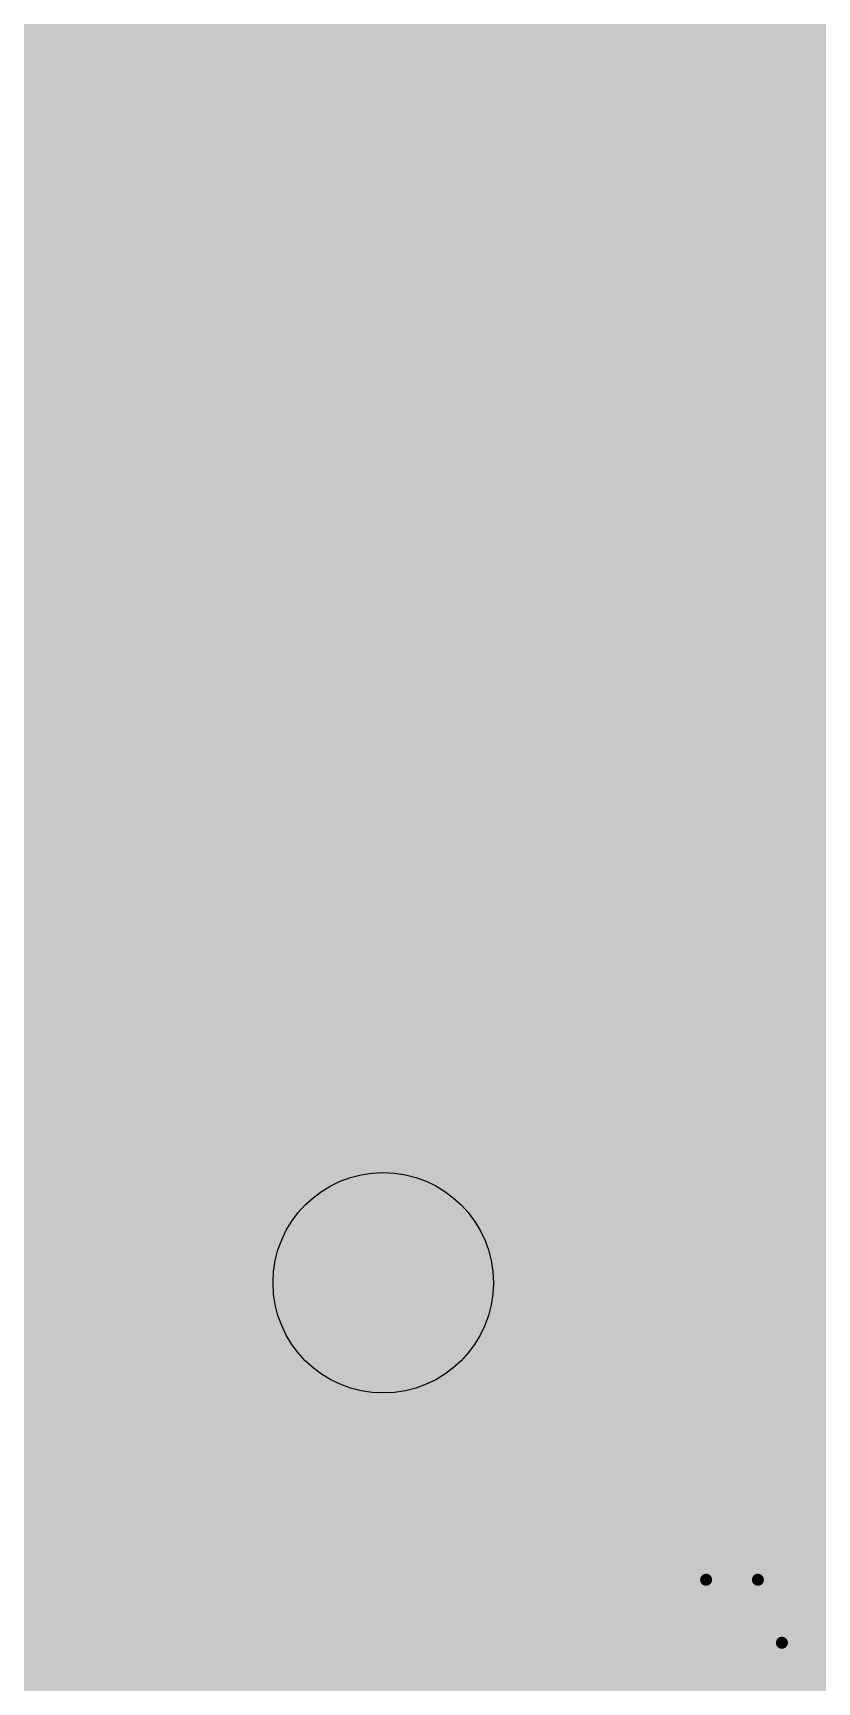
# Model space of a CAD drawing. Extents: x 0 to 1.5, y 0 to 3.74.
# Drawn here: x 0.8934 to 1.0962, y 0.7067 to 1.1332 of the extents above; entities that cross this region are included whole.
import ezdxf

# ---------------------------------------------------------------- set-up
doc = ezdxf.new("R2010")
doc.units = 0
for name, color, linetype in [('Bottom', 6, 'CONTINUOUS'), ('Bottom_Mask', 10, 'CONTINUOUS'), ('Drill_Bottom', 8, 'CONTINUOUS'), ('Drill_Top', 7, 'CONTINUOUS'), ('Edge_Bottom', 17, 'CONTINUOUS'), ('Edge_Top', 16, 'CONTINUOUS'), ('Top', 5, 'CONTINUOUS'), ('Top_Mask', 3, 'CONTINUOUS'), ('Top_Silk', 2, 'CONTINUOUS')]:
    doc.layers.add(name, color=color, linetype=linetype)

msp = doc.modelspace()

# ---------------------------------------------------------------- linework, layer by layer
at = {"layer": 'Bottom', "linetype": 'CONTINUOUS', "const_width": 0.025}
for points in [[(0.833, 1.136), (1.1215, 1.136)], [(0.8785, 1.1143), (0.884, 1.1114)], [(0.884, 1.1114), (0.8887, 1.1073)], [(0.8869, 1.1111), (1.1215, 1.1111)], [(0.8887, 1.1073), (0.8915, 1.1037)], [(0.8915, 1.1037), (0.922, 1.0547)], [(0.905, 1.0863), (1.1215, 1.0863)], [(0.8851, 1.0407), (0.8623, 1.0769)], [(0.9206, 1.0614), (1.1215, 1.0614)], [(0.922, 1.0547), (0.9237, 1.0488)], [(0.9237, 1.0488), (0.9241, 1.0439)], [(0.9241, 1.0439), (0.923, 0.9808)], [(0.8842, 0.9874), (0.8851, 1.0407)], [(0.5483, 1.0326), (0.8824, 1.0326)], [(0.9265, 1.0365), (1.1215, 1.0365)], [(0.9261, 1.0117), (1.1216, 1.0117)], [(0.5571, 1.0077), (0.882, 1.0077)], [(0.8577, 0.9505), (0.8842, 0.9874)], [(0.9257, 0.9868), (1.1337, 0.9868)], [(0.923, 0.9808), (0.9217, 0.9747)], [(0.9217, 0.9747), (0.919, 0.9691)], [(0.919, 0.9691), (0.9021, 0.9455)], [(0.9164, 0.9619), (1.1546, 0.9619)], [(0.9021, 0.9455), (1.171, 0.9455)], [(1.2814, 0.9065), (0.6292, 0.9065)], [(0.6131, 0.8816), (1.3014, 0.8816)], [(0.6021, 0.8568), (1.319, 0.8568)], [(0.6023, 0.8319), (1.319, 0.8319)], [(0.6025, 0.807), (1.319, 0.807)], [(0.6027, 0.7822), (1.319, 0.7822)], [(0.6029, 0.7573), (1.3083, 0.7573)], [(0.6198, 0.7324), (1.2955, 0.7324)], [(0.6298, 0.7175), (1.2914, 0.7195)]]:
    msp.add_lwpolyline(points, dxfattribs=at)
at = {"layer": 'Bottom', "linetype": 'CONTINUOUS'}
for points, const_width in [([(0.8778, 1.1114, 1), (0.8903, 1.1114, 1), (0.8778, 1.1114, 1)], 0.0125), ([(0.8778, 1.1114, 1), (0.8903, 1.1114, 1), (0.8778, 1.1114, 1)], 0.0125), ([(0.8825, 1.1073, 1), (0.895, 1.1073, 1), (0.8825, 1.1073, 1)], 0.0125), ([(0.8825, 1.1073, 1), (0.895, 1.1073, 1), (0.8825, 1.1073, 1)], 0.0125), ([(0.8852, 1.1037, 1), (0.8977, 1.1037, 1), (0.8852, 1.1037, 1)], 0.0125), ([(0.8852, 1.1037, 1), (0.8977, 1.1037, 1), (0.8852, 1.1037, 1)], 0.0125), ([(0.9157, 1.0547, 1), (0.9282, 1.0547, 1), (0.9157, 1.0547, 1)], 0.0125), ([(0.9157, 1.0547, 1), (0.9282, 1.0547, 1), (0.9157, 1.0547, 1)], 0.0125), ([(0.9175, 1.0488, 1), (0.93, 1.0488, 1), (0.9175, 1.0488, 1)], 0.0125), ([(0.9175, 1.0488, 1), (0.93, 1.0488, 1), (0.9175, 1.0488, 1)], 0.0125), ([(0.9179, 1.0439, 1), (0.9304, 1.0439, 1), (0.9179, 1.0439, 1)], 0.0125), ([(0.9179, 1.0439, 1), (0.9304, 1.0439, 1), (0.9179, 1.0439, 1)], 0.0125), ([(0.8788, 1.0407, 1), (0.8913, 1.0407, 1), (0.8788, 1.0407, 1)], 0.0125), ([(0.8788, 1.0407, 1), (0.8913, 1.0407, 1), (0.8788, 1.0407, 1)], 0.0125), ([(0.878, 0.9874, 1), (0.8905, 0.9874, 1), (0.878, 0.9874, 1)], 0.0125), ([(0.878, 0.9874, 1), (0.8905, 0.9874, 1), (0.878, 0.9874, 1)], 0.0125), ([(0.9168, 0.9808, 1), (0.9293, 0.9808, 1), (0.9168, 0.9808, 1)], 0.0125), ([(0.9168, 0.9808, 1), (0.9293, 0.9808, 1), (0.9168, 0.9808, 1)], 0.0125), ([(0.9154, 0.9747, 1), (0.9279, 0.9747, 1), (0.9154, 0.9747, 1)], 0.0125), ([(0.9154, 0.9747, 1), (0.9279, 0.9747, 1), (0.9154, 0.9747, 1)], 0.0125), ([(0.9127, 0.9691, 1), (0.9252, 0.9691, 1), (0.9127, 0.9691, 1)], 0.0125), ([(0.9127, 0.9691, 1), (0.9252, 0.9691, 1), (0.9127, 0.9691, 1)], 0.0125), ([(0.8959, 0.9455, 1), (0.9084, 0.9455, 1), (0.8959, 0.9455, 1)], 0.0125), ([(0.8959, 0.9455, 1), (0.9084, 0.9455, 1), (0.8959, 0.9455, 1)], 0.0125), ([(1.009, 0.81, 1), (0.959, 0.81, 1), (1.009, 0.81, 1)], 0.05)]:
    msp.add_lwpolyline(points, format="xyb", dxfattribs=dict(at, const_width=const_width))
at = {"layer": 'Bottom_Mask', "linetype": 'CONTINUOUS', "const_width": 0.054}
for points in [[(1.011, 0.81, 1), (0.957, 0.81, 1), (1.011, 0.81, 1)], [(0.957, 0.81, 1), (1.011, 0.81, 1), (0.957, 0.81, 1)]]:
    msp.add_lwpolyline(points, format="xyb", dxfattribs=at)
at = {"layer": 'Drill_Bottom'}
msp.add_circle((0.984, 0.81), 0.0285, dxfattribs=at)
at = {"layer": 'Drill_Top'}
msp.add_circle((0.984, 0.81), 0.0285, dxfattribs=at)
at = {"layer": 'Edge_Bottom', "linetype": 'CONTINUOUS', "const_width": 0.008}
msp.add_lwpolyline([(1.0378, 0.8058), (1.0365, 0.7974), (1.0339, 0.7893), (1.03, 0.7818), (1.0251, 0.7749), (1.0191, 0.7689), (1.0122, 0.764), (1.0047, 0.7601), (0.9966, 0.7575), (0.9882, 0.7562), (0.9798, 0.7562), (0.9714, 0.7575), (0.9633, 0.7601), (0.9558, 0.764), (0.9489, 0.7689), (0.9429, 0.7749), (0.938, 0.7818), (0.9341, 0.7893), (0.9315, 0.7974), (0.9302, 0.8058), (0.9302, 0.8142), (0.9315, 0.8226), (0.9341, 0.8307), (0.938, 0.8382), (0.9429, 0.8451), (0.9489, 0.8511), (0.9558, 0.856), (0.9633, 0.8599), (0.9714, 0.8625), (0.9798, 0.8638), (0.9882, 0.8638), (0.9966, 0.8625), (1.0047, 0.8599), (1.0122, 0.856), (1.0191, 0.8511), (1.0251, 0.8451), (1.03, 0.8382), (1.0339, 0.8307), (1.0365, 0.8226), (1.0378, 0.8142), (1.0378, 0.8058)], dxfattribs=at)
at = {"layer": 'Edge_Top', "linetype": 'CONTINUOUS', "const_width": 0.008}
msp.add_lwpolyline([(1.0378, 0.8058), (1.0365, 0.7974), (1.0339, 0.7893), (1.03, 0.7818), (1.0251, 0.7749), (1.0191, 0.7689), (1.0122, 0.764), (1.0047, 0.7601), (0.9966, 0.7575), (0.9882, 0.7562), (0.9798, 0.7562), (0.9714, 0.7575), (0.9633, 0.7601), (0.9558, 0.764), (0.9489, 0.7689), (0.9429, 0.7749), (0.938, 0.7818), (0.9341, 0.7893), (0.9315, 0.7974), (0.9302, 0.8058), (0.9302, 0.8142), (0.9315, 0.8226), (0.9341, 0.8307), (0.938, 0.8382), (0.9429, 0.8451), (0.9489, 0.8511), (0.9558, 0.856), (0.9633, 0.8599), (0.9714, 0.8625), (0.9798, 0.8638), (0.9882, 0.8638), (0.9966, 0.8625), (1.0047, 0.8599), (1.0122, 0.856), (1.0191, 0.8511), (1.0251, 0.8451), (1.03, 0.8382), (1.0339, 0.8307), (1.0365, 0.8226), (1.0378, 0.8142), (1.0378, 0.8058)], dxfattribs=at)
at = {"layer": 'Top', "linetype": 'CONTINUOUS', "const_width": 0.025}
for points in [[(0.6447, 1.135), (1.4516, 1.135)], [(0.6198, 1.1101), (1.4516, 1.1101)], [(0.6023, 1.0853), (1.4516, 1.0853)], [(0.8582, 1.0604), (1.1794, 1.0604)], [(0.8743, 1.0355), (1.1634, 1.0355)], [(0.8786, 1.0107), (1.1589, 1.0107)], [(0.8739, 0.9858), (1.1637, 0.9858)], [(0.8575, 0.9609), (1.1802, 0.9609)], [(0.043, 0.9361), (1.4515, 0.9361)], [(0.043, 0.9112), (1.4515, 0.9112)], [(0.043, 0.8863), (1.4515, 0.8863)], [(0.9547, 0.8807), (0.9661, 0.8844)], [(0.9661, 0.8844), (0.978, 0.8863)], [(0.978, 0.8863), (0.99, 0.8863)], [(0.99, 0.8863), (1.0019, 0.8844)], [(1.0019, 0.8844), (1.0133, 0.8807)], [(0.944, 0.8752), (0.9547, 0.8807)], [(1.0133, 0.8807), (1.024, 0.8752)], [(0.9343, 0.8682), (0.944, 0.8752)], [(1.024, 0.8752), (1.0337, 0.8682)], [(0.9258, 0.8597), (0.9343, 0.8682)], [(1.0337, 0.8682), (1.0422, 0.8597)], [(0.857, 0.8615), (0.9249, 0.8615)], [(0.9188, 0.85), (0.9258, 0.8597)], [(1.0422, 0.8597), (1.0492, 0.85)], [(1.0431, 0.8615), (1.1249, 0.8615)], [(0.9133, 0.8393), (0.9188, 0.85)], [(1.0492, 0.85), (1.0547, 0.8393)], [(0.8724, 0.8366), (0.9098, 0.8366)], [(0.9096, 0.8279), (0.9133, 0.8393)], [(1.0547, 0.8393), (1.0584, 0.8279)], [(1.0582, 0.8366), (1.1098, 0.8366)], [(0.9077, 0.816), (0.9096, 0.8279)], [(1.0584, 0.8279), (1.0603, 0.816)], [(1.1077, 0.816), (1.1096, 0.8279)], [(0.9077, 0.804), (0.9077, 0.816)], [(1.0603, 0.816), (1.0603, 0.804)], [(1.1077, 0.804), (1.1077, 0.816)], [(0.8772, 0.8117), (0.905, 0.8117)], [(1.063, 0.8117), (1.105, 0.8117)], [(0.9096, 0.7921), (0.9077, 0.804)], [(1.0603, 0.804), (1.0584, 0.7921)], [(1.1096, 0.7921), (1.1077, 0.804)], [(0.9133, 0.7807), (0.9096, 0.7921)], [(1.0584, 0.7921), (1.0547, 0.7807)], [(0.8736, 0.7869), (0.9086, 0.7869)], [(1.0594, 0.7869), (1.1086, 0.7869)], [(0.9188, 0.77), (0.9133, 0.7807)], [(1.0547, 0.7807), (1.0492, 0.77)], [(0.9258, 0.7603), (0.9188, 0.77)], [(1.0492, 0.77), (1.0422, 0.7603)], [(0.86, 0.762), (0.9219, 0.762)], [(0.9343, 0.7518), (0.9258, 0.7603)], [(1.0422, 0.7603), (1.0337, 0.7518)], [(1.046, 0.762), (1.1219, 0.762)], [(0.944, 0.7448), (0.9343, 0.7518)], [(1.0337, 0.7518), (1.024, 0.7448)], [(0.9547, 0.7393), (0.944, 0.7448)], [(1.024, 0.7448), (1.0133, 0.7393)], [(0.9661, 0.7356), (0.9547, 0.7393)], [(1.0133, 0.7393), (1.0019, 0.7356)], [(0.822, 0.7371), (0.9583, 0.7371)], [(0.978, 0.7337), (0.9661, 0.7356)], [(1.0019, 0.7356), (0.99, 0.7337)], [(1.0097, 0.7371), (1.1583, 0.7371)], [(0.99, 0.7337), (0.978, 0.7337)], [(0.0428, 0.7122), (1.4514, 0.7122)]]:
    msp.add_lwpolyline(points, dxfattribs=at)
at = {"layer": 'Top', "linetype": 'CONTINUOUS'}
for points, const_width in [([(0.9599, 0.8844, 1), (0.9724, 0.8844, 1), (0.9599, 0.8844, 1)], 0.0125), ([(0.9599, 0.8844, 1), (0.9724, 0.8844, 1), (0.9599, 0.8844, 1)], 0.0125), ([(0.9717, 0.8863, 1), (0.9842, 0.8863, 1), (0.9717, 0.8863, 1)], 0.0125), ([(0.9717, 0.8863, 1), (0.9842, 0.8863, 1), (0.9717, 0.8863, 1)], 0.0125), ([(0.9838, 0.8863, 1), (0.9963, 0.8863, 1), (0.9838, 0.8863, 1)], 0.0125), ([(0.9838, 0.8863, 1), (0.9963, 0.8863, 1), (0.9838, 0.8863, 1)], 0.0125), ([(0.9956, 0.8844, 1), (1.0081, 0.8844, 1), (0.9956, 0.8844, 1)], 0.0125), ([(0.9956, 0.8844, 1), (1.0081, 0.8844, 1), (0.9956, 0.8844, 1)], 0.0125), ([(0.9485, 0.8807, 1), (0.961, 0.8807, 1), (0.9485, 0.8807, 1)], 0.0125), ([(0.9485, 0.8807, 1), (0.961, 0.8807, 1), (0.9485, 0.8807, 1)], 0.0125), ([(1.007, 0.8807, 1), (1.0195, 0.8807, 1), (1.007, 0.8807, 1)], 0.0125), ([(1.007, 0.8807, 1), (1.0195, 0.8807, 1), (1.007, 0.8807, 1)], 0.0125), ([(0.9378, 0.8752, 1), (0.9503, 0.8752, 1), (0.9378, 0.8752, 1)], 0.0125), ([(0.9378, 0.8752, 1), (0.9503, 0.8752, 1), (0.9378, 0.8752, 1)], 0.0125), ([(1.0177, 0.8752, 1), (1.0302, 0.8752, 1), (1.0177, 0.8752, 1)], 0.0125), ([(1.0177, 0.8752, 1), (1.0302, 0.8752, 1), (1.0177, 0.8752, 1)], 0.0125), ([(0.9281, 0.8682, 1), (0.9406, 0.8682, 1), (0.9281, 0.8682, 1)], 0.0125), ([(0.9281, 0.8682, 1), (0.9406, 0.8682, 1), (0.9281, 0.8682, 1)], 0.0125), ([(1.0274, 0.8682, 1), (1.0399, 0.8682, 1), (1.0274, 0.8682, 1)], 0.0125), ([(1.0274, 0.8682, 1), (1.0399, 0.8682, 1), (1.0274, 0.8682, 1)], 0.0125), ([(0.9196, 0.8597, 1), (0.9321, 0.8597, 1), (0.9196, 0.8597, 1)], 0.0125), ([(0.9196, 0.8597, 1), (0.9321, 0.8597, 1), (0.9196, 0.8597, 1)], 0.0125), ([(1.0359, 0.8597, 1), (1.0484, 0.8597, 1), (1.0359, 0.8597, 1)], 0.0125), ([(1.0359, 0.8597, 1), (1.0484, 0.8597, 1), (1.0359, 0.8597, 1)], 0.0125), ([(0.9125, 0.85, 1), (0.925, 0.85, 1), (0.9125, 0.85, 1)], 0.0125), ([(0.9125, 0.85, 1), (0.925, 0.85, 1), (0.9125, 0.85, 1)], 0.0125), ([(1.043, 0.85, 1), (1.0555, 0.85, 1), (1.043, 0.85, 1)], 0.0125), ([(1.043, 0.85, 1), (1.0555, 0.85, 1), (1.043, 0.85, 1)], 0.0125), ([(1.009, 0.81, 1), (0.959, 0.81, 1), (1.009, 0.81, 1)], 0.05), ([(0.9071, 0.8393, 1), (0.9196, 0.8393, 1), (0.9071, 0.8393, 1)], 0.0125), ([(0.9071, 0.8393, 1), (0.9196, 0.8393, 1), (0.9071, 0.8393, 1)], 0.0125), ([(1.0484, 0.8393, 1), (1.0609, 0.8393, 1), (1.0484, 0.8393, 1)], 0.0125), ([(1.0484, 0.8393, 1), (1.0609, 0.8393, 1), (1.0484, 0.8393, 1)], 0.0125), ([(0.9034, 0.8279, 1), (0.9159, 0.8279, 1), (0.9034, 0.8279, 1)], 0.0125), ([(0.9034, 0.8279, 1), (0.9159, 0.8279, 1), (0.9034, 0.8279, 1)], 0.0125), ([(1.0521, 0.8279, 1), (1.0646, 0.8279, 1), (1.0521, 0.8279, 1)], 0.0125), ([(1.0521, 0.8279, 1), (1.0646, 0.8279, 1), (1.0521, 0.8279, 1)], 0.0125), ([(0.9015, 0.816, 1), (0.914, 0.816, 1), (0.9015, 0.816, 1)], 0.0125), ([(0.9015, 0.816, 1), (0.914, 0.816, 1), (0.9015, 0.816, 1)], 0.0125), ([(1.054, 0.816, 1), (1.0665, 0.816, 1), (1.054, 0.816, 1)], 0.0125), ([(1.054, 0.816, 1), (1.0665, 0.816, 1), (1.054, 0.816, 1)], 0.0125), ([(1.1015, 0.816, 1), (1.114, 0.816, 1), (1.1015, 0.816, 1)], 0.0125), ([(1.1015, 0.816, 1), (1.114, 0.816, 1), (1.1015, 0.816, 1)], 0.0125), ([(0.9015, 0.804, 1), (0.914, 0.804, 1), (0.9015, 0.804, 1)], 0.0125), ([(0.9015, 0.804, 1), (0.914, 0.804, 1), (0.9015, 0.804, 1)], 0.0125), ([(1.054, 0.804, 1), (1.0665, 0.804, 1), (1.054, 0.804, 1)], 0.0125), ([(1.054, 0.804, 1), (1.0665, 0.804, 1), (1.054, 0.804, 1)], 0.0125), ([(1.1015, 0.804, 1), (1.114, 0.804, 1), (1.1015, 0.804, 1)], 0.0125), ([(1.1015, 0.804, 1), (1.114, 0.804, 1), (1.1015, 0.804, 1)], 0.0125), ([(0.9034, 0.7921, 1), (0.9159, 0.7921, 1), (0.9034, 0.7921, 1)], 0.0125), ([(0.9034, 0.7921, 1), (0.9159, 0.7921, 1), (0.9034, 0.7921, 1)], 0.0125), ([(1.0521, 0.7921, 1), (1.0646, 0.7921, 1), (1.0521, 0.7921, 1)], 0.0125), ([(1.0521, 0.7921, 1), (1.0646, 0.7921, 1), (1.0521, 0.7921, 1)], 0.0125), ([(0.9071, 0.7807, 1), (0.9196, 0.7807, 1), (0.9071, 0.7807, 1)], 0.0125), ([(0.9071, 0.7807, 1), (0.9196, 0.7807, 1), (0.9071, 0.7807, 1)], 0.0125), ([(1.0484, 0.7807, 1), (1.0609, 0.7807, 1), (1.0484, 0.7807, 1)], 0.0125), ([(1.0484, 0.7807, 1), (1.0609, 0.7807, 1), (1.0484, 0.7807, 1)], 0.0125), ([(0.9125, 0.77, 1), (0.925, 0.77, 1), (0.9125, 0.77, 1)], 0.0125), ([(0.9125, 0.77, 1), (0.925, 0.77, 1), (0.9125, 0.77, 1)], 0.0125), ([(1.043, 0.77, 1), (1.0555, 0.77, 1), (1.043, 0.77, 1)], 0.0125), ([(1.043, 0.77, 1), (1.0555, 0.77, 1), (1.043, 0.77, 1)], 0.0125), ([(0.9196, 0.7603, 1), (0.9321, 0.7603, 1), (0.9196, 0.7603, 1)], 0.0125), ([(0.9196, 0.7603, 1), (0.9321, 0.7603, 1), (0.9196, 0.7603, 1)], 0.0125), ([(1.0359, 0.7603, 1), (1.0484, 0.7603, 1), (1.0359, 0.7603, 1)], 0.0125), ([(1.0359, 0.7603, 1), (1.0484, 0.7603, 1), (1.0359, 0.7603, 1)], 0.0125), ([(0.9281, 0.7518, 1), (0.9406, 0.7518, 1), (0.9281, 0.7518, 1)], 0.0125), ([(0.9281, 0.7518, 1), (0.9406, 0.7518, 1), (0.9281, 0.7518, 1)], 0.0125), ([(1.0274, 0.7518, 1), (1.0399, 0.7518, 1), (1.0274, 0.7518, 1)], 0.0125), ([(1.0274, 0.7518, 1), (1.0399, 0.7518, 1), (1.0274, 0.7518, 1)], 0.0125), ([(0.9378, 0.7448, 1), (0.9503, 0.7448, 1), (0.9378, 0.7448, 1)], 0.0125), ([(0.9378, 0.7448, 1), (0.9503, 0.7448, 1), (0.9378, 0.7448, 1)], 0.0125), ([(1.0177, 0.7448, 1), (1.0302, 0.7448, 1), (1.0177, 0.7448, 1)], 0.0125), ([(1.0177, 0.7448, 1), (1.0302, 0.7448, 1), (1.0177, 0.7448, 1)], 0.0125), ([(0.9485, 0.7393, 1), (0.961, 0.7393, 1), (0.9485, 0.7393, 1)], 0.0125), ([(0.9485, 0.7393, 1), (0.961, 0.7393, 1), (0.9485, 0.7393, 1)], 0.0125), ([(1.007, 0.7393, 1), (1.0195, 0.7393, 1), (1.007, 0.7393, 1)], 0.0125), ([(1.007, 0.7393, 1), (1.0195, 0.7393, 1), (1.007, 0.7393, 1)], 0.0125), ([(0.9599, 0.7356, 1), (0.9724, 0.7356, 1), (0.9599, 0.7356, 1)], 0.0125), ([(0.9599, 0.7356, 1), (0.9724, 0.7356, 1), (0.9599, 0.7356, 1)], 0.0125), ([(0.9956, 0.7356, 1), (1.0081, 0.7356, 1), (0.9956, 0.7356, 1)], 0.0125), ([(0.9956, 0.7356, 1), (1.0081, 0.7356, 1), (0.9956, 0.7356, 1)], 0.0125), ([(0.9717, 0.7337, 1), (0.9842, 0.7337, 1), (0.9717, 0.7337, 1)], 0.0125), ([(0.9717, 0.7337, 1), (0.9842, 0.7337, 1), (0.9717, 0.7337, 1)], 0.0125), ([(0.9838, 0.7337, 1), (0.9963, 0.7337, 1), (0.9838, 0.7337, 1)], 0.0125), ([(0.9838, 0.7337, 1), (0.9963, 0.7337, 1), (0.9838, 0.7337, 1)], 0.0125)]:
    msp.add_lwpolyline(points, format="xyb", dxfattribs=dict(at, const_width=const_width))
at = {"layer": 'Top_Mask', "linetype": 'CONTINUOUS', "const_width": 0.054}
for points in [[(1.011, 0.81, 1), (0.957, 0.81, 1), (1.011, 0.81, 1)], [(0.957, 0.81, 1), (1.011, 0.81, 1), (0.957, 0.81, 1)]]:
    msp.add_lwpolyline(points, format="xyb", dxfattribs=at)
at = {"layer": 'Top_Silk', "linetype": 'CONTINUOUS'}
for points, const_width in [([(0.8988, 1.221), (0.8988, 1.0111)], 0.01), ([(0.8988, 1.0111), (0.8738, 1.0111)], 0.01), ([(0.924, 0.88), (1.244, 0.88)], 0.01), ([(0.924, 0.88), (0.924, 0.74)], 0.01), ([(0.924, 0.74), (1.244, 0.74)], 0.01), ([(1.0675, 0.7332), (1.0675, 0.7189), (1.0685, 0.716), (1.0704, 0.7141), (1.0733, 0.7131), (1.0752, 0.7131), (1.078, 0.7141), (1.08, 0.716), (1.0809, 0.7189), (1.0809, 0.7332)], 0.0031), ([(1.0986, 0.7332), (1.089, 0.7332), (1.0881, 0.7246), (1.089, 0.7255), (1.0919, 0.7265), (1.0947, 0.7265), (1.0976, 0.7255), (1.0995, 0.7236), (1.1005, 0.7208), (1.1005, 0.7189), (1.0995, 0.716), (1.0976, 0.7141), (1.0947, 0.7131), (1.0919, 0.7131), (1.089, 0.7141), (1.0881, 0.715), (1.0871, 0.7169)], 0.0031)]:
    msp.add_lwpolyline(points, dxfattribs=dict(at, const_width=const_width))
for points, const_width in [([(0.9215, 0.88, 1), (0.9265, 0.88, 1), (0.9215, 0.88, 1)], 0.005), ([(0.9215, 0.88, 1), (0.9265, 0.88, 1), (0.9215, 0.88, 1)], 0.005), ([(0.9215, 0.74, 1), (0.9265, 0.74, 1), (0.9215, 0.74, 1)], 0.005), ([(0.9215, 0.74, 1), (0.9265, 0.74, 1), (0.9215, 0.74, 1)], 0.005), ([(1.0667, 0.7332, 1), (1.0683, 0.7332, 1), (1.0667, 0.7332, 1)], 0.0015), ([(1.0801, 0.7332, 1), (1.0817, 0.7332, 1), (1.0801, 0.7332, 1)], 0.0015), ([(1.0863, 0.7169, 1), (1.0879, 0.7169, 1), (1.0863, 0.7169, 1)], 0.0015)]:
    msp.add_lwpolyline(points, format="xyb", dxfattribs=dict(at, const_width=const_width))

doc.saveas('drawing.dxf')
